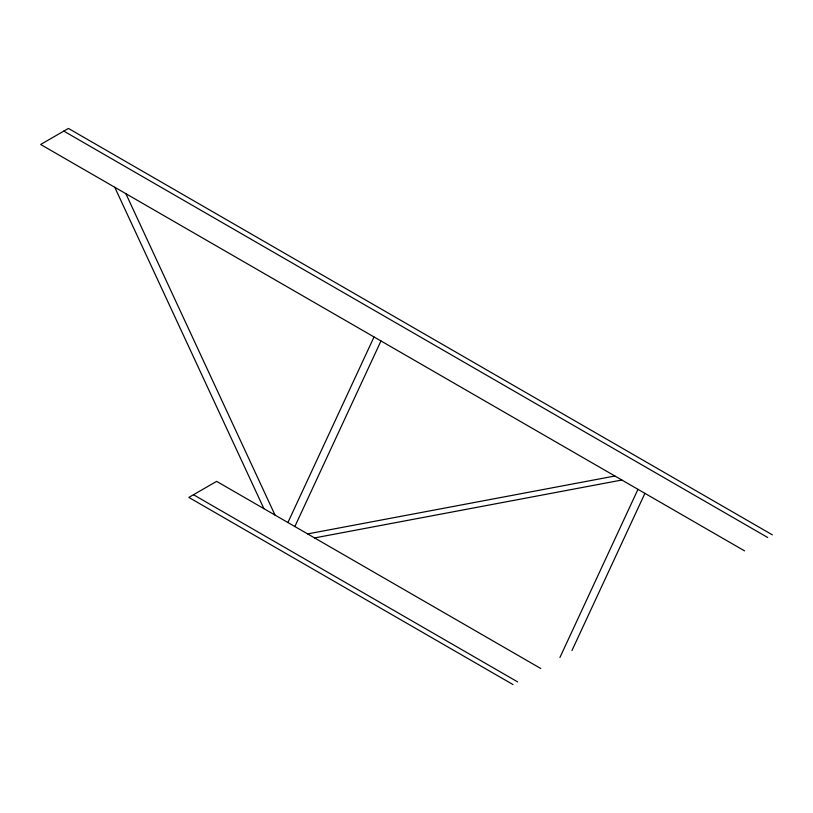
<?xml version="1.0" encoding="UTF-8"?>
<svg xmlns="http://www.w3.org/2000/svg" width="813" height="813" viewBox="0 0 813 813"><rect width="100%" height="100%" fill="white"/><g stroke="black" fill="none" stroke-linecap="round" stroke-linejoin="round"><path stroke-width="1.22" d="M287.914 522.515L374.031 336.958M294.855 526.529L380.972 340.962M559.933 657.473L637.971 489.335M571.966 650.522L644.912 493.349M307.639 533.907L614.892 476.012M314.59 537.921L621.843 480.026M772.35 534.842L68.434 128.434L40.65 144.48L744.566 550.879M63.8 131.106L767.716 537.515M540.797 668.52L216.624 481.367L188.84 497.404L513.013 684.566M193.474 494.731L517.647 681.894M125.863 193.677L275.028 515.076M114.745 187.254L263.91 508.664"/></g></svg>
